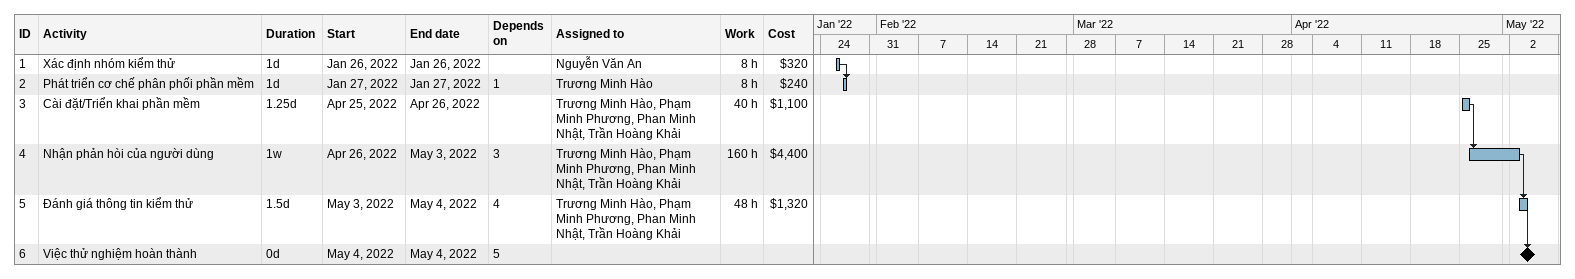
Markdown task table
| ID | Task | Duration | Start | Finish | Predecessors | Resources | Work (h) | Cost ($) |
|---|---|---|---|---|---|---|---|---|
| 1 | Xác định nhóm kiểm thử | 1d | 2022-01-26 | 2022-01-26 |  | Nguyễn Văn An | 8 | 320 |
| 2 | Phát triển cơ chế phân phối phần mềm | 1d | 2022-01-27 | 2022-01-27 | 1 | Trương Minh Hào | 8 | 240 |
| 3 | Cài đặt/Triển khai phần mềm | 1.25d | 2022-04-25 | 2022-04-26 |  | Trương Minh Hào, Phạm Minh Phương, Phan Minh Nhật, Trần Hoàng Khải | 40 | 1100 |
| 4 | Nhận phản hòi của người dùng | 1w | 2022-04-26 | 2022-05-03 | 3 | Trương Minh Hào, Phạm Minh Phương, Phan Minh Nhật, Trần Hoàng Khải | 160 | 4400 |
| 5 | Đánh giá thông tin kiểm thử | 1.5d | 2022-05-03 | 2022-05-04 | 4 | Trương Minh Hào, Phạm Minh Phương, Phan Minh Nhật, Trần Hoàng Khải | 48 | 1320 |
| 6 | Việc thử nghiệm hoàn thành | 0d | 2022-05-04 | 2022-05-04 | 5 |  |  |  |
